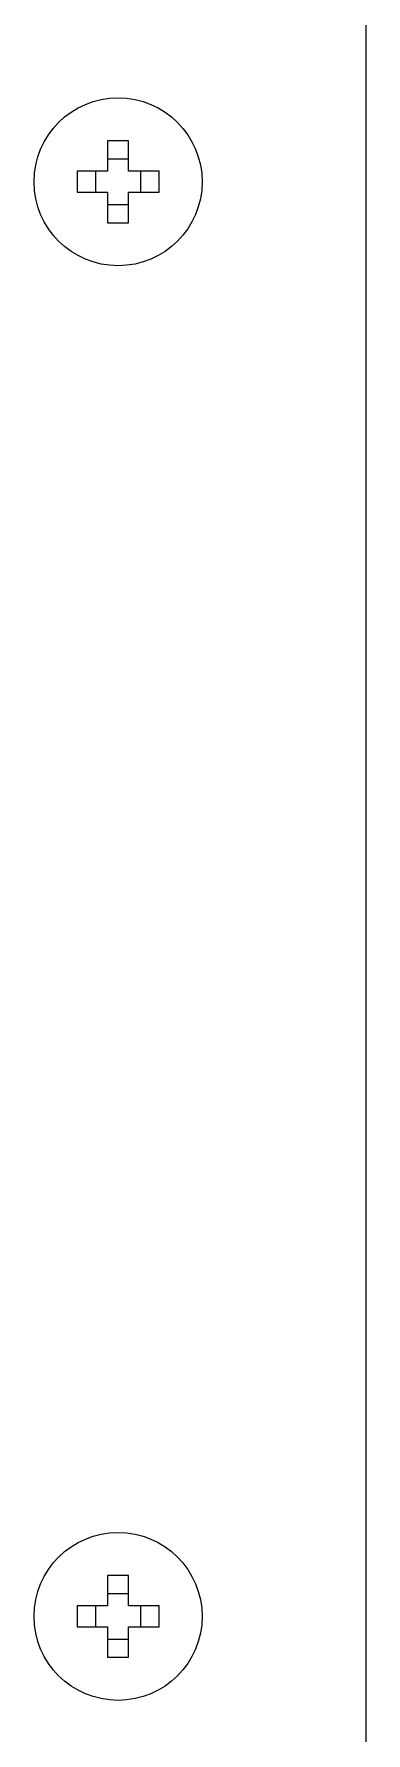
# Model space of a CAD drawing. Header units: millimetres. Extents: x -60 to 7633, y -2614 to 2146.
# Drawn here: x 2573.6 to 2589.4, y -2410.9 to -2330 of the extents above; entities that cross this region are included whole.
import ezdxf

# ---------------------------------------------------------------- set-up
doc = ezdxf.new("R2010")
doc.units = ezdxf.units.MM
doc.layers.get('0').update_dxf_attribs({"color": 250})

msp = doc.modelspace()

# ---------------------------------------------------------------- linework, layer by layer
at = {"linetype": 'Continuous'}
for p, q in [((2589.434, -2257.886), (2589.434, -2484.486)), ((2578.134, -2335.064), (2577.134, -2335.064)), ((2577.134, -2335.064), (2577.134, -2336.514)), ((2578.134, -2336.514), (2578.134, -2335.064)), ((2578.134, -2335.936), (2577.134, -2335.936)), ((2577.134, -2336.514), (2575.684, -2336.514)), ((2575.684, -2336.514), (2575.684, -2337.514)), ((2576.556, -2336.514), (2576.556, -2337.514)), ((2579.584, -2336.514), (2578.134, -2336.514)), ((2578.711, -2337.514), (2578.711, -2336.514)), ((2579.584, -2337.514), (2579.584, -2336.514)), ((2575.684, -2337.514), (2577.134, -2337.514)), ((2577.134, -2337.514), (2577.134, -2338.964)), ((2578.134, -2338.964), (2578.134, -2337.514)), ((2578.134, -2337.514), (2579.584, -2337.514)), ((2577.134, -2338.091), (2578.134, -2338.091)), ((2577.134, -2338.964), (2578.134, -2338.964)), ((2578.134, -2403.397), (2577.134, -2403.397)), ((2577.134, -2403.397), (2577.134, -2404.847)), ((2578.134, -2404.847), (2578.134, -2403.397)), ((2578.134, -2404.27), (2577.134, -2404.27)), ((2577.134, -2404.847), (2575.684, -2404.847)), ((2575.684, -2404.847), (2575.684, -2405.847)), ((2576.556, -2404.847), (2576.556, -2405.847)), ((2579.584, -2404.847), (2578.134, -2404.847)), ((2578.711, -2405.847), (2578.711, -2404.847)), ((2579.584, -2405.847), (2579.584, -2404.847)), ((2575.684, -2405.847), (2577.134, -2405.847)), ((2577.134, -2405.847), (2577.134, -2407.297)), ((2578.134, -2407.297), (2578.134, -2405.847)), ((2578.134, -2405.847), (2579.584, -2405.847)), ((2577.134, -2406.425), (2578.134, -2406.425)), ((2577.134, -2407.297), (2578.134, -2407.297))]:
    msp.add_line(p, q, dxfattribs=at)
for centre in [(2577.634, -2337.014), (2577.634, -2405.347)]:
    msp.add_circle(centre, 4, dxfattribs=at)

doc.saveas('drawing.dxf')
